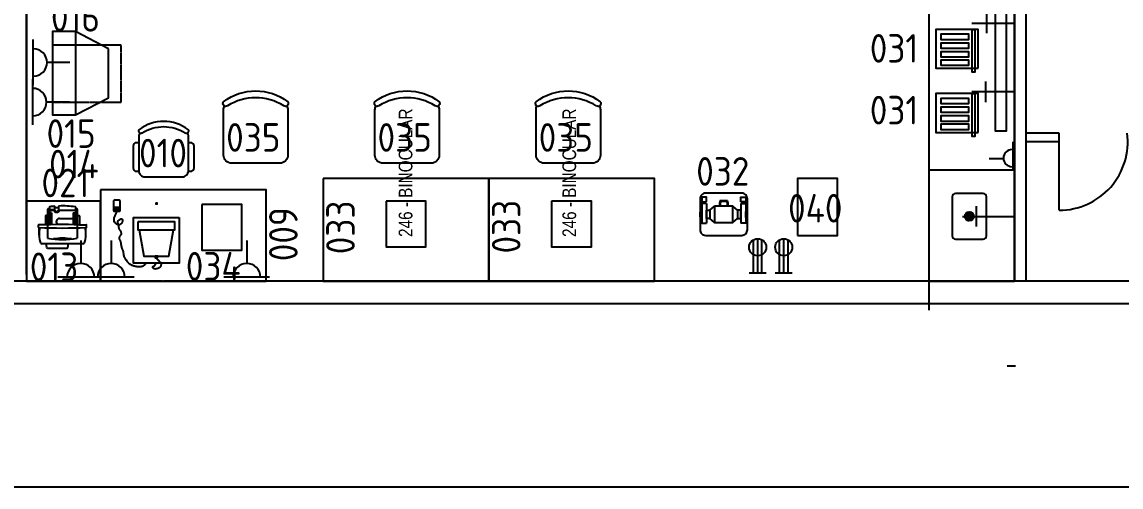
# Model space of a CAD drawing. Header units: millimetres. Extents: x 18768 to 1484868, y -11027 to 520152.
# Drawn here: x 209015 to 218641, y 256378 to 260451 of the extents above; entities that cross this region are included whole.
import ezdxf
from ezdxf.enums import TextEntityAlignment as Align

# ---------------------------------------------------------------- set-up
doc = ezdxf.new("R2010")
doc.units = ezdxf.units.MM
doc.linetypes.add('DIVIDE', pattern=[2.15, 1.5, -0.2, 0.05, -0.15, 0.05, -0.2])
for name, color, linetype in [('018', 4, 'Continuous'), ('1-PAREDES', 7, 'Continuous'), ('L018-SIMBOLO1', 3, 'Continuous'), ('L025-CONTORNO', 7, 'Continuous'), ('L025-IMAGIN', 1, 'DIVIDE'), ('L025-IMPLANTAÇÃO', 1, 'Continuous'), ('L025-TEXTO', 7, 'Continuous'), ('L035-ARRANJO-ADQUIRIR', 102, 'Continuous'), ('L035-ARRANJO-EXISTENTE', 180, 'Continuous'), ('L035-TEXTO', 40, 'Continuous'), ('PAREDES', 7, 'Continuous')]:
    doc.layers.add(name, color=color, linetype=linetype)
doc.layers.add('L035-DEMOLIÇÃO', color=40, linetype='Continuous', plot=False)
doc.styles.add('ISO-CP--18', font='isocp.shx', dxfattribs={"width": 0.75, "height": 180})
doc.styles.add('ISO-CP--25', font='isocp.shx', dxfattribs={"height": 250})
doc.styles.add('ISO-CP--250', font='isocp.shx', dxfattribs={"height": 250})
doc.styles.get("Standard").update_dxf_attribs({"font": 'arial.ttf'})

# ---------------------------------------------------------------- blocks, each defined once
blk = doc.blocks.new('BL_SENAI_id9300044259')
at = {"layer": 'L035-ARRANJO-ADQUIRIR', "color": 0, "linetype": 'ByBlock', "lineweight": -2}
for points in [[(-54.6, 0), (-54.6, 0), (-54.6, -340), (-54.6, -340), (315.4, -340), (315.4, -340), (315.4, 0), (315.4, 0)], [(-30, -337.5), (-30, -337.5), (0, -337.5), (0, -337.5), (0, 32.5), (0, 32.5), (-30, 32.5), (-30, 32.5)], [(26.7, -71.2), (26.7, -71.2), (271.7, -71.2), (271.7, -71.2), (271.7, -26.2), (271.7, -26.2), (26.7, -26.2), (26.7, -26.2)], [(26.7, -144.9), (26.7, -144.9), (271.7, -144.9), (271.7, -144.9), (271.7, -99.9), (271.7, -99.9), (26.7, -99.9), (26.7, -99.9)], [(26.7, -221.3), (26.7, -221.3), (271.7, -221.3), (271.7, -221.3), (271.7, -176.3), (271.7, -176.3), (26.7, -176.3), (26.7, -176.3)], [(26.7, -297.8), (26.7, -297.8), (271.7, -297.8), (271.7, -297.8), (271.7, -252.8), (271.7, -252.8), (26.7, -252.8), (26.7, -252.8)]]:
    blk.add_lwpolyline(points, close=True, dxfattribs=at)
at = {"layer": 'L025-TEXTO', "style": 'ISO-CP--25'}
blk.add_attdef('rmp_mt_codmaterial', (15, 15), '', height=40, dxfattribs=at)
at = {"layer": 'L025-TEXTO', "style": 'ISO-CP--25', "flags": 1}
for tag in ['rmp_mt_nomeunid', 'rmp_mt_potencia', 'rmp_mt_cod']:
    blk.add_attdef(tag, (15, 15), '', height=40, dxfattribs=at)
blk = doc.blocks.new('BL_SENAI_id9320220790')
at = {"layer": 'L025-CONTORNO', "color": 0}
blk.add_lwpolyline([(0, 0), (0, 700), (-650, 700), (-650, 0)], close=True, dxfattribs=at)
at = {"layer": 'L025-TEXTO', "style": 'ISO-CP--18'}
blk.add_attdef('rmp_mt_codmaterial', (15, 15), '', height=40, dxfattribs=at)
at = {"layer": 'L025-TEXTO', "style": 'ISO-CP--18', "flags": 1}
for tag in ['rmp_mt_nomeunid', 'rmp_mt_potencia', 'rmp_mt_cod']:
    blk.add_attdef(tag, (15, 15), '', height=40, dxfattribs=at)
blk = doc.blocks.new('BL_SENAI_id9370720080')
at = {"layer": 'L035-ARRANJO-EXISTENTE', "color": 0}
for p, q in [((-169, 28.1), (-169, 386.7)), ((-92, 412.8), (-24.5, 412.8)), ((-21.4, 417.8), (-3, 417.8)), ((0, 357.4), (0, 414.8)), ((-209, 167.4), (-209, 337.4)), ((136.1, 337.4), (-119, 337.4)), ((76.1, 357.4), (-1.5, 357.4)), ((154, 322.4), (-0.5, 322.4)), ((104.1, 317.4), (-0.3, 317.4)), ((104.1, 304.9), (0, 304.9)), ((104.1, 302.4), (0, 302.4)), ((79.1, 337.4), (79.1, 354.4)), ((104.1, 302.4), (104.1, 322.4)), ((124.1, 285.2), (124.1, 322.4)), ((131.6, 285.2), (131.6, 322.4)), ((139.1, 322.4), (139.1, 334.4)), ((54.5, 232.4), (54.5, 112.4)), ((124.1, 92.4), (124.1, 240.5)), ((124.1, 240.5), (160.6, 240.5)), ((126, 274.8), (158.3, 274.8)), ((104.1, 97.4), (-0.3, 97.4)), ((104.1, 112.4), (0, 112.4)), ((104.1, 109.9), (0, 109.9)), ((104.1, 112.4), (104.1, 92.4)), ((136.1, 77.4), (-119, 77.4)), ((-92, 2), (-24.5, 2)), ((76.1, 57.4), (-1.5, 57.4)), ((154, 92.4), (-0.5, 92.4)), ((0, 57.4), (0, 0)), ((79.1, 77.4), (79.1, 60.4)), ((139.1, 80.4), (139.1, 92.4)), ((-21.4, -3), (-3, -3))]:
    blk.add_line(p, q, dxfattribs=at)
for centre, radius, start, end in [((-154, 386.7), 15, 107.75711, 180), ((-81.8, 161.1), 251.8, 76.90632, 107.75711), ((4596, 207.4), 4625, 177.42837, 182.57163), ((-21.4, 414.8), 3, 90, 177.42837), ((-6.7, 414.8), 3, 2.57163, 90), ((-4624, 207.4), 4625, 357.42837, 2.57163), ((-3, 414.8), 3, 0, 90), ((721, 207.4), 850, 171.20259, 188.79741), ((76.1, 354.4), 3, 0, 90), ((136.1, 334.4), 3, 0, 90), ((154, 319.4), 3, 7.29189, 90), ((-721.3, 207.4), 885.4, 4.57592, 7.29189), ((-636, 207.4), 517, 351.09854, 8.90146), ((24.5, 232.4), 30, 0, 142.34289), ((137.5, 257.4), 28.3, 123.36701, 236.63299), ((137.5, 257.4), 20.8, 123.36701, 227.81452), ((119.1, 285.2), 5, 303.36701, 0), ((119.1, 229.5), 5, 0, 56.63299), ((122.1, 240.5), 2, 0, 47.81452), ((119.1, 285.2), 12.5, 303.36701, 0), ((-721.3, 207.4), 870.4, 2.17811, 4.44105), ((-721.3, 207.4), 885.4, 352.70811, 1.95356), ((158.3, 277.8), 3, 270, 4.57592), ((160.6, 237.5), 3, 1.95356, 90), ((-154, 28.1), 15, 180, 252.24289), ((-81.8, 253.6), 251.8, 252.24289, 283.09368), ((-3, 0), 3, 270, 0), ((76.1, 60.4), 3, 270, 0), ((136.1, 80.4), 3, 270, 0), ((154, 95.4), 3, 270, 352.70811), ((-21.4, 0), 3, 182.57163, 270), ((-6.7, 0), 3, 270, 357.42837)]:
    blk.add_arc(centre, radius, start, end, dxfattribs=at)
at = {"layer": 'L035-ARRANJO-EXISTENTE', "color": 0, "extrusion": (0, 0, -1)}
blk.add_ellipse((-169, 337.4), major_axis=(40, 0), ratio=0.25, start_param=3.141593, end_param=4.712389, dxfattribs=at)
at = {"layer": 'L035-ARRANJO-EXISTENTE', "color": 0}
blk.add_ellipse((-169, 167.4), major_axis=(40, 0), ratio=0.25, start_param=3.141593, end_param=4.712389, dxfattribs=at)
at = {"layer": 'L025-TEXTO', "style": 'ISO-CP--18'}
blk.add_attdef('rmp_mt_codmaterial', (15, 15), '', height=40, dxfattribs=at)
at = {"layer": 'L025-TEXTO', "style": 'ISO-CP--18', "flags": 1}
for tag in ['rmp_mt_nomeunid', 'rmp_mt_potencia', 'rmp_mt_cod']:
    blk.add_attdef(tag, (15, 15), '', height=40, dxfattribs=at)
blk = doc.blocks.new('BL_SENAI_id9320220810')
at = {"layer": 'L025-CONTORNO', "color": 0}
blk.add_lwpolyline([(-688.2, 238.2), (111.8, 238.2), (111.8, 1688.2), (-688.2, 1688.2)], close=True, dxfattribs=at)
at = {"layer": 'L025-TEXTO', "style": 'ISO-CP--25'}
blk.add_attdef('rmp_mt_codmaterial', (15, 15), '', height=40, dxfattribs=at)
at = {"layer": 'L025-TEXTO', "style": 'ISO-CP--25', "flags": 1}
for tag in ['rmp_mt_nomeunid', 'rmp_mt_potencia', 'rmp_mt_cod']:
    blk.add_attdef(tag, (15, 15), '', height=40, dxfattribs=at)
blk = doc.blocks.new('BL_SENAI_id9320211380')
at = {"layer": 'L035-ARRANJO-ADQUIRIR', "color": 0}
for points in [[(-37.9, 198.8), (-57.9, 198.8, 0.414214), (-87.9, 168.8), (-87.9, -21.2, 0.414214), (-57.9, -51.2), (-37.9, -51.2)], [(388.2, -136.6, 0.129448), (395.3, -109.9), (395.3, 194.7, 0.414214), (341.2, 248.8), (16.1, 248.8, 0.414214), (-37.9, 194.7), (-37.9, -111.6, 0.120944), (-31.8, -136.6)], [(395.3, -51.2), (415.3, -51.2, 0.414214), (445.3, -21.2), (445.3, 168.8, 0.414214), (415.3, 198.8), (395.1, 198.8)], [(367.9, -137.1, -0.290756), (-11.6, -137.1, 0.829608), (-37.9, -165.6, 0.333333), (394.5, -165.6, 0.829608), (368.2, -137.1)]]:
    blk.add_lwpolyline(points, format="xyb", dxfattribs=at)
at = {"layer": 'L025-TEXTO', "style": 'ISO-CP--25'}
blk.add_attdef('rmp_mt_codmaterial', (15, 15), '', height=40, dxfattribs=at)
at = {"layer": 'L025-TEXTO', "style": 'ISO-CP--25', "flags": 1}
for tag in ['rmp_mt_nomeunid', 'rmp_mt_potencia', 'rmp_mt_cod']:
    blk.add_attdef(tag, (15, 15), '', height=40, dxfattribs=at)
blk = doc.blocks.new('BL_SENAI_id9370710520')
at = {"layer": 'L035-ARRANJO-ADQUIRIR', "color": 0}
for p, q in [((180.8, 173.5), (180.8, 197.7)), ((499.2, 246.6), (499.2, 164)), ((499.2, 220.5), (556.8, 220.5)), ((499.2, 219.5), (556.8, 219.5)), ((502.4, 246.7), (502.4, 224.1)), ((518.6, 246.7), (502.4, 246.7)), ((502.4, 224.1), (518.6, 224.1)), ((550.1, 253.3), (505.9, 253.3)), ((518.6, 224.1), (518.6, 246.7)), ((520.3, 246.7), (520.3, 224.1)), ((536.5, 246.7), (520.3, 246.7)), ((520.3, 224.1), (536.5, 224.1)), ((536.5, 224.1), (536.5, 246.7)), ((538, 246.7), (538, 224.1)), ((554.2, 246.7), (538, 246.7)), ((538, 224.1), (554.2, 224.1)), ((554.2, 224.1), (554.2, 246.7)), ((556.8, 164), (556.8, 246.6)), ((192.9, 185.6), (168.7, 185.6)), ((505.9, 157.3), (550.1, 157.3))]:
    blk.add_line(p, q, dxfattribs=at)
for points in [[(-19.2, 307.9), (-19.2, 707.9), (380.8, 707.9), (380.8, 307.9)], [(169.9, 645.4), (191.6, 645.3), (191.6, 659.9), (170, 660)], [(343.3, 345.4), (343.3, 415.4), (18.3, 415.4), (18.3, 345.4)]]:
    blk.add_lwpolyline(points, close=True, dxfattribs=at)
for points in [[(180.8, 660), (179.5, 665.1), (177.7, 669.1), (175.4, 672.3), (172.9, 674.7), (170.2, 676.6), (167.7, 678.1), (165.4, 679.4), (163.4, 680.6), (162, 682), (161, 683.4), (160.3, 684.8), (159.8, 686.3), (159.5, 687.7), (159.1, 689.1), (158.6, 690.3), (157.9, 691.4), (156.9, 692.4), (155.6, 693.3), (154.1, 694.2), (152.4, 695.1), (150.7, 696.1), (148.9, 697.4), (147.2, 699), (145.7, 700.9), (144.3, 703.3), (143.1, 706.1), (142.1, 709.1), (141.3, 712.3), (140.8, 715.7), (140.5, 719.2), (140.5, 722.6), (140.8, 725.9), (141.4, 729), (142.2, 732), (143.3, 734.7), (144.7, 737.3), (146.2, 739.7), (147.9, 741.9), (149.8, 743.9), (151.9, 745.7), (154, 747.3), (156.3, 748.8), (158.7, 750.1), (161, 751.2), (163.4, 752.2), (165.7, 753.1), (168, 754), (170.2, 754.7), (172.3, 755.4), (174.3, 756), (176.2, 756.6), (178, 757.1), (179.7, 757.6), (181.4, 758), (183.1, 758.3), (184.7, 758.6), (186.4, 758.9), (188, 759), (189.7, 759.1), (191.3, 759.1), (193, 759), (194.7, 758.8), (196.4, 758.5), (198.1, 758), (199.8, 757.3), (201.5, 756.6), (203.2, 755.7), (204.8, 754.7), (206.4, 753.7), (207.9, 752.5), (209.2, 751.4), (210.4, 750.1), (211.5, 748.9), (212.4, 747.7), (213.1, 746.4), (213.6, 745.2), (213.9, 744), (214, 742.8), (213.9, 741.6), (213.6, 740.5), (213.1, 739.5), (212.4, 738.4), (211.4, 737.5), (210.4, 736.5), (209.2, 735.6), (207.9, 734.8), (206.5, 734), (205, 733.2), (203.5, 732.5), (202, 731.7), (200.6, 731), (199.1, 730.2), (197.7, 729.3), (196.4, 728.3), (195.2, 727.1), (194.1, 725.8), (193.2, 724.4), (192.3, 722.7), (191.3, 720.8), (190.1, 718.7), (188.5, 716.4), (186.5, 713.8), (184, 710.9), (180.8, 707.9)], [(276, 708.3), (279.8, 717), (284.4, 724), (289.7, 729.4), (295.6, 733.5), (301.8, 736.4), (308.2, 738.4), (314.7, 739.6), (321.2, 740.3), (327.5, 740.6), (333.6, 740.6), (339.6, 740.4), (345.4, 739.9), (351.1, 739.2), (356.8, 738.2), (362.4, 737.2), (368, 735.9), (373.5, 734.6), (379.1, 733.1), (384.5, 731.4), (389.9, 729.6), (395.1, 727.5), (400.2, 725.2), (405.1, 722.6), (409.8, 719.6), (414.2, 716.4), (418.5, 712.8), (422.5, 708.9), (426.4, 704.7), (430.1, 700.4), (433.8, 695.7), (437.4, 690.9), (440.9, 685.9), (444.5, 680.8), (447.9, 675.5), (451.3, 670.2), (454.4, 664.8), (457.3, 659.5), (459.9, 654.1), (462.1, 648.8), (463.9, 643.6), (465.3, 638.5), (466.2, 633.6), (466.9, 628.7), (467.4, 623.9), (467.9, 619.1), (468.5, 614.4), (469.2, 609.7), (470.3, 604.9), (471.7, 600.1), (473.4, 595.3), (475.3, 590.4), (477.4, 585.5), (479.4, 580.5), (481.4, 575.4), (483.3, 570.3), (484.8, 565), (486.1, 559.7), (487.1, 554.3), (487.9, 549), (488.6, 543.6), (489.2, 538.4), (490, 533.3), (490.8, 528.4), (492, 523.7), (493.4, 519.3), (495, 515.2), (496.7, 511.2), (498.5, 507.5), (500.2, 503.8), (501.7, 500.3), (503, 496.9), (503.9, 493.6), (504.3, 490.2), (504.3, 486.9), (504, 483.7), (503.2, 480.5), (502.2, 477.4), (500.9, 474.4), (499.4, 471.5), (497.7, 468.7), (495.9, 466.1), (493.9, 463.6), (492.1, 461.1), (490.3, 458.7), (488.8, 456.2), (487.6, 453.6), (486.7, 450.8), (486.4, 447.9), (486.6, 444.7), (487.3, 441.4), (488.4, 437.9), (489.8, 434.3), (491.6, 430.7), (493.5, 427.2), (495.5, 423.8), (497.5, 420.5), (499.5, 417.4), (501.3, 414.5), (503.1, 411.9), (504.7, 409.6), (506.1, 407.7), (507.3, 406), (508.2, 404.8), (508.8, 404), (509.1, 403.6), (509.1, 403.5), (509, 403.4), (508.7, 403.3), (508.5, 402.9), (508.3, 402.1), (508.2, 400.7), (508.4, 398.4), (508.8, 395.3), (509.5, 391.4), (510.4, 386.9), (511.4, 381.9), (512.6, 376.8), (513.8, 371.5), (515, 366.5), (516.1, 361.7), (517.2, 357.4), (518.1, 353.5), (518.7, 350), (519, 346.8), (518.9, 343.8), (518.3, 341), (517.1, 338.2), (515.3, 335.5), (512.8, 332.7), (509.7, 330), (506.2, 327.4), (502.5, 325), (498.6, 323), (494.7, 321.4), (491.1, 320.3), (487.7, 319.8), (484.8, 320), (482.4, 320.8), (480.4, 322.2), (478.9, 324), (477.7, 326.2), (477, 328.8), (476.6, 331.6), (476.6, 334.5), (476.9, 337.5), (477.5, 340.6), (478.5, 343.7), (479.7, 346.8), (481.2, 350), (483, 353.1), (485.1, 356.2), (487.3, 359.3), (489.8, 362.3), (492.6, 365.2), (495.6, 367.7), (498.8, 369.9), (502.4, 371.6), (506.2, 372.6), (510.4, 372.9), (514.9, 372.4), (519.8, 371), (524.8, 368.7), (529.8, 365.7), (534.7, 361.9), (539.3, 357.6), (543.4, 352.8), (546.9, 347.6), (549.5, 342.1), (551.2, 336.3), (551.9, 330.4), (551.9, 324.3), (551.3, 318.2), (550, 312.2), (548.2, 306.1), (546.1, 300.2), (543.6, 294.5), (540.9, 289), (538.2, 283.6), (535.6, 278.3), (533.1, 273), (531, 267.7), (529.3, 262.1), (528.2, 256.4), (528, 253.3)], [(330.8, 415.4), (290.8, 645.4), (70.8, 645.4), (30.8, 415.4)]]:
    blk.add_lwpolyline(points, dxfattribs=at)
for centre, start, end in [((505.9, 246.6), 90, 180), ((550.1, 246.6), 0, 90), ((505.9, 164), 180, 270), ((550.1, 164), 270, 0)]:
    blk.add_arc(centre, 6.72, start, end, dxfattribs=at)
at = {"layer": 'L025-TEXTO', "style": 'ISO-CP--25'}
blk.add_attdef('rmp_mt_codmaterial', (15, 15), '', height=40, dxfattribs=at)
at = {"layer": 'L025-TEXTO', "style": 'ISO-CP--25', "flags": 1}
for tag in ['rmp_mt_nomeunid', 'rmp_mt_potencia', 'rmp_mt_cod']:
    blk.add_attdef(tag, (15, 15), '', height=40, dxfattribs=at)
blk = doc.blocks.new('BL_SENAI_id9350514010')
at = {"layer": 'L035-ARRANJO-ADQUIRIR', "color": 0, "linetype": 'ByBlock', "lineweight": -2}
blk.add_lwpolyline([(199.1, 512.7), (199.1, 112.7), (549.1, 112.7), (549.1, 512.7)], close=True, dxfattribs=at)
at = {"layer": 'L035-ARRANJO-ADQUIRIR', "color": 0, "linetype": 'ByBlock', "lineweight": -2, "rotation": 180}
blk.add_blockref('BL_SENAI_id9370710520', (-19.2, 707.9), dxfattribs=at)
at = {"layer": 'L025-TEXTO', "style": 'ISO-CP--25'}
blk.add_attdef('rmp_mt_codmaterial', (15, 15), '', height=40, dxfattribs=at)
at = {"layer": 'L025-TEXTO', "style": 'ISO-CP--25', "flags": 1}
for tag in ['rmp_mt_nomeunid', 'rmp_mt_potencia', 'rmp_mt_cod']:
    blk.add_attdef(tag, (15, 15), '', height=40, dxfattribs=at)
blk = doc.blocks.new('BL_SENAI_id9320240560')
at = {"layer": 'L035-ARRANJO-ADQUIRIR', "color": 0}
blk.add_lwpolyline([(-82.3, -589.9), (817.7, -589.9), (817.7, 860.1), (-82.3, 860.1)], close=True, dxfattribs=at)
at = {"layer": 'L025-TEXTO', "style": 'ISO-CP--250'}
blk.add_attdef('rmp_mt_codmaterial', (15, 15), '', height=40, dxfattribs=at)
at = {"layer": 'L025-TEXTO', "style": 'ISO-CP--250', "flags": 1}
for tag in ['rmp_mt_nomeunid', 'rmp_mt_potencia', 'rmp_mt_cod']:
    blk.add_attdef(tag, (15, 15), '', height=40, dxfattribs=at)
blk = doc.blocks.new('BL_SENAI_id9330313130')
at = {"layer": 'L035-ARRANJO-EXISTENTE', "color": 0}
for p, q in [((81.7, 581.5), (87.6, 585.8)), ((133.6, 581.5), (81.7, 581.5)), ((81.7, 572.3), (81.7, 581)), ((127.6, 585.8), (87.6, 585.8)), ((133.6, 581.5), (127.6, 585.8)), ((133.6, 572.3), (133.6, 581.5)), ((-2.2, 568.9), (-2.2, 530.6)), ((13, 568.9), (-2.2, 568.9)), ((13, 530.6), (13, 572.3)), ((13, 530.6), (184.3, 530.6)), ((71, 502.1), (35.4, 460.4)), ((133.6, 572.3), (81.7, 572.3)), ((178.5, 460.4), (144.2, 502.1)), ((184.3, 572.3), (184.3, 530.6)), ((-9.9, 413.3), (35.4, 419.3)), ((-9.9, 413.3), (-9.9, 346.3)), ((-3.9, 408.1), (35.4, 413.2)), ((-3.9, 408.1), (-3.9, 351.6)), ((-9.9, 346.3), (35.4, 340.4)), ((-3.9, 351.6), (35.4, 346.4)), ((71, 257.5), (35.4, 299.3)), ((178.5, 299.3), (144.2, 257.5)), ((-2.2, 190.8), (-2.2, 229.1)), ((13, 229.1), (184.3, 229.1)), ((13, 229.1), (13, 187.3)), ((184.3, 187.3), (184.3, 229.1)), ((13, 190.8), (-2.2, 190.8)), ((133.6, 187.3), (81.7, 187.3)), ((81.7, 187.3), (81.7, 178.6)), ((133.6, 178.2), (81.7, 178.2)), ((81.7, 178.2), (87.6, 173.8)), ((127.6, 173.8), (87.6, 173.8)), ((133.6, 178.2), (127.6, 173.8)), ((133.6, 187.3), (133.6, 178.2))]:
    blk.add_line(p, q, dxfattribs=at)
blk.add_lwpolyline([(241.9, 587.3), (-28.1, 587.3, 0.414214), (-78.1, 537.3), (-78.1, 222.3, 0.414214), (-28.1, 172.3), (241.9, 172.3, 0.414214), (291.9, 222.3), (291.9, 537.3, 0.414214)], format="xyb", close=True, dxfattribs=at)
for points in [[(-2.2, 530.6), (-42.4, 530.6), (-42.4, 572.3), (184.3, 572.3), (184.3, 568.9)], [(-2.2, 229.1), (-42.4, 229.1), (-42.4, 187.3), (184.3, 187.3), (184.3, 190.8)]]:
    blk.add_lwpolyline(points, dxfattribs=at)
for points in [[(144.2, 502.1), (144.2, 530.6), (71, 530.6), (71, 502.1)], [(35.4, 299.3), (178.5, 299.3), (178.5, 460.4), (35.4, 460.4)], [(144.2, 257.5), (144.2, 229.1), (71, 229.1), (71, 257.5)]]:
    blk.add_lwpolyline(points, close=True, dxfattribs=at)
at = {"layer": 'L025-TEXTO', "style": 'ISO-CP--25'}
blk.add_attdef('rmp_mt_codmaterial', (15, 15), '', height=40, dxfattribs=at)
at = {"layer": 'L025-TEXTO', "style": 'ISO-CP--25', "flags": 1}
for tag in ['rmp_mt_nomeunid', 'rmp_mt_potencia', 'rmp_mt_cod']:
    blk.add_attdef(tag, (15, 15), '', height=40, dxfattribs=at)
blk = doc.blocks.new('BL_SENAI_id9320210960')
at = {"layer": 'L035-ARRANJO-ADQUIRIR', "color": 0}
for points in [[(282.1, 290.4, 0.290756), (-211.2, 290.4, -0.829608), (-245.4, 327.6, -0.333333), (316.7, 327.6, -0.829608), (282.5, 290.4)], [(308.6, 289.7, -0.129448), (317.7, 255.1), (317.7, -140.9, -0.414214), (247.5, -211.2), (-175.1, -211.2, -0.414214), (-245.4, -140.9), (-245.4, 257.3, -0.120944), (-237.4, 289.8)]]:
    blk.add_lwpolyline(points, format="xyb", dxfattribs=at)
at = {"layer": 'L025-TEXTO', "style": 'ISO-CP--25'}
blk.add_attdef('rmp_mt_codmaterial', (15, 15), '', height=40, dxfattribs=at)
at = {"layer": 'L025-TEXTO', "style": 'ISO-CP--25', "flags": 1}
for tag in ['rmp_mt_nomeunid', 'rmp_mt_potencia', 'rmp_mt_cod']:
    blk.add_attdef(tag, (15, 15), '', height=40, dxfattribs=at)
blk = doc.blocks.new('BL_SENAI_id9320130030')
at = {"layer": 'L025-IMAGIN', "color": 0}
blk.add_lwpolyline([(266.7, 734.1), (-203.6, 564.4), (0, 0), (470.3, 169.7)], close=True, dxfattribs=at)
at = {"layer": 'L025-TEXTO', "style": 'ISO-CP--25'}
blk.add_attdef('rmp_mt_codmaterial', (15, 15), '', height=40, dxfattribs=at)
at = {"layer": 'L025-TEXTO', "style": 'ISO-CP--25', "flags": 1}
for tag in ['rmp_mt_nomeunid', 'rmp_mt_potencia', 'rmp_mt_cod']:
    blk.add_attdef(tag, (15, 15), '', height=40, dxfattribs=at)
blk = doc.blocks.new('BL_SENAI_id9360620050')
at = {"layer": 'L025-IMAGIN', "color": 0}
blk.add_lwpolyline([(456.3, 170.8), (456.2, 670.8), (-143.8, 670.7), (-143.7, 170.7)], close=True, dxfattribs=at)
at = {"layer": 'L025-TEXTO', "style": 'ISO-CP--18'}
blk.add_attdef('rmp_mt_codmaterial', (15, 15), '', height=40, dxfattribs=at)
at = {"layer": 'L025-TEXTO', "style": 'ISO-CP--18', "flags": 1}
for tag in ['rmp_mt_nomeunid', 'rmp_mt_potencia', 'rmp_mt_cod']:
    blk.add_attdef(tag, (15, 15), '', height=40, dxfattribs=at)
blk = doc.blocks.new('BL_SENAI_id9360630070')
at = {"layer": 'L035-ARRANJO-ADQUIRIR', "color": 0}
blk.add_lwpolyline([(214.6, 993.8), (14.6, 993.8), (14.6, 263.8), (214.6, 263.8)], dxfattribs=at)
blk.add_lwpolyline([(504.6, 843.8), (214.6, 993.8), (214.6, 263.8), (504.6, 413.8)], close=True, dxfattribs=at)
at = {"layer": 'L025-TEXTO', "style": 'ISO-CP--25'}
blk.add_attdef('rmp_mt_codmaterial', (15, 15), '', height=40, dxfattribs=at)
at = {"layer": 'L025-TEXTO', "style": 'ISO-CP--25', "flags": 1}
for tag in ['rmp_mt_nomeunid', 'rmp_mt_potencia', 'rmp_mt_cod']:
    blk.add_attdef(tag, (15, 15), '', height=40, dxfattribs=at)
blk = doc.blocks.new('BL_SENAI_id9330391970')
at = {"layer": 'L035-ARRANJO-ADQUIRIR', "color": 0, "linetype": 'ByBlock', "lineweight": -2}
blk.add_lwpolyline([(0, 0), (350, 0), (350, 500), (0, 500)], close=True, dxfattribs=at)
at = {"layer": 'L025-TEXTO', "linetype": 'ByBlock', "lineweight": -2, "style": 'ISO-CP--25'}
blk.add_attdef('rmp_mt_codmaterial', (15, 15), '', height=40, dxfattribs=at)
at = {"layer": 'L025-TEXTO', "linetype": 'ByBlock', "lineweight": -2, "style": 'ISO-CP--25', "flags": 1}
for tag in ['rmp_mt_nomeunid', 'rmp_mt_potencia', 'rmp_mt_cod']:
    blk.add_attdef(tag, (15, 15), '', height=40, dxfattribs=at)

msp = doc.modelspace()

# ---------------------------------------------------------------- hatches: boundary and pattern name
at = {"layer": 'L025-IMPLANTAÇÃO', "linetype": 'Continuous'}
h = msp.add_hatch(dxfattribs=at)
h.set_pattern_fill('ANSI31', color=256, scale=16, angle=630, style=0)
h.set_pattern_definition([(315, (140825.15, 344450.8086), (1.414213562, 1.414213562), [])])
h.paths.add_polyline_path([(217351.727, 258747.844, 0.41421356), (217311.727, 258787.844, 0.41421356), (217271.727, 258747.844)])
h.paths.add_polyline_path([(217311.727, 258707.844, 0.41421356), (217351.727, 258747.844), (217271.727, 258747.844, 0.41421356)])

# ---------------------------------------------------------------- linework, layer by layer
at = {"layer": '018'}
for p, q in [((217693.34, 259399.802), (217693.34, 259149.802)), ((217486.37, 259255.352), (217611.37, 259255.352))]:
    msp.add_line(p, q, dxfattribs=at)
msp.add_arc((217686.37, 259258.553), 75, 90, 270, dxfattribs=at)
at = {"layer": '1-PAREDES'}
for p, q in [((209053.692, 258238.498), (209053.692, 265681.257)), ((209053.692, 265681.257), (209053.692, 258181.257))]:
    msp.add_line(p, q, dxfattribs=at)
at = {"layer": 'DEFPOINTS'}
for p, q in [((218100.369, 259477.196), (217806.413, 259477.196)), ((218100.369, 259402.196), (217806.413, 259402.196)), ((209053.692, 258181.257), (210253.692, 258181.257)), ((209053.692, 258181.257), (210253.692, 258181.257))]:
    msp.add_line(p, q, dxfattribs=at)
at = {"layer": 'L018-SIMBOLO1'}
for p, q in [((215459.101, 258252.917), (215459.101, 258552.917)), ((215687.014, 258252.917), (215687.014, 258552.917)), ((215421.601, 258252.917), (215421.601, 258542.869)), ((215496.601, 258252.917), (215496.601, 258542.869)), ((215649.514, 258252.917), (215649.514, 258542.869)), ((215724.514, 258252.917), (215724.514, 258542.869)), ((215384.101, 258252.917), (215534.101, 258252.917)), ((215612.014, 258252.917), (215762.014, 258252.917))]:
    msp.add_line(p, q, dxfattribs=at)
for centre in [(215459.101, 258477.917), (215687.014, 258477.917)]:
    msp.add_circle(centre, 75, dxfattribs=at)
at = {"layer": 'L025-CONTORNO', "linetype": 'ByBlock', "lineweight": -2}
msp.add_line((216957.413, 258181.257), (216957.413, 257925.371), dxfattribs=at)
at = {"layer": 'L025-IMPLANTAÇÃO', "linetype": 'Continuous'}
for p, q in [((216957.413, 265681.257), (216957.413, 258181.257)), ((217707.413, 258181.257), (217707.413, 265681.257)), ((217461.538, 260532.443), (217461.538, 260352.443)), ((217335.177, 260441.775), (217695.177, 260441.775)), ((217455.177, 259929.367), (217455.177, 259749.367)), ((217335.177, 259841.775), (217695.177, 259841.775)), ((216957.413, 259157.301), (217707.413, 259157.301)), ((217372.413, 258838.247), (217372.413, 258658.247)), ((217252.413, 258748.247), (217707.413, 258748.247))]:
    msp.add_line(p, q, dxfattribs=at)
for points in [[(217539.372, 265072.301), (217539.372, 259497.301), (217639.372, 259497.301), (217639.372, 265072.301)], [(217707.413, 258181.257), (216957.413, 258181.257), (216957.413, 258181.257), (217707.413, 258181.257)]]:
    msp.add_lwpolyline(points, close=True, dxfattribs=at)
msp.add_lwpolyline([(217162.413, 258918.247), (217162.413, 258578.247, 0.41421356), (217192.413, 258548.247), (217432.413, 258548.247, 0.41421356), (217462.413, 258578.247), (217462.413, 258918.247, 0.41421356), (217432.413, 258948.247), (217192.413, 258948.247, 0.41421356)], format="xyb", close=True, dxfattribs=at)
msp.add_circle((217311.727, 258747.844), 40, dxfattribs=at)
at = {"layer": 'L035-ARRANJO-ADQUIRIR', "color": 100}
for p, q in [((209114.588, 259895.953), (209114.588, 260295.953)), ((209434.588, 260095.953), (209234.588, 260095.953)), ((209110.481, 259549.204), (209110.481, 259949.204)), ((209430.481, 259749.204), (209230.481, 259749.204)), ((209529.534, 258535.792), (209529.534, 258335.792)), ((209796.761, 258535.792), (209796.761, 258335.792)), ((210983.866, 258535.792), (210983.866, 258335.792)), ((209729.534, 258215.792), (209329.534, 258215.792)), ((209996.761, 258215.792), (209596.761, 258215.792)), ((211183.866, 258215.792), (210783.866, 258215.792))]:
    msp.add_line(p, q, dxfattribs=at)
at = {"layer": 'L035-ARRANJO-ADQUIRIR'}
msp.add_line((217718.213, 257436.759), (217643.213, 257436.759), dxfattribs=at)
for points in [[(212203.692, 258881.257), (212203.692, 258481.257), (212553.692, 258481.257), (212553.692, 258881.257)], [(213653.692, 258881.257), (213653.692, 258481.257), (214003.692, 258481.257), (214003.692, 258881.257)]]:
    msp.add_lwpolyline(points, close=True, dxfattribs=at)
at = {"layer": 'L035-ARRANJO-ADQUIRIR', "color": 100}
for centre, start, end in [((209114.588, 260095.953), 270, 90), ((209110.481, 259749.204), 270, 90), ((209529.534, 258215.792), 0, 180), ((209796.761, 258215.792), 0, 180), ((210983.866, 258215.792), 0, 180)]:
    msp.add_arc(centre, 120, start, end, dxfattribs=at)
at = {"layer": 'L035-DEMOLIÇÃO', "linetype": 'ByBlock', "lineweight": -2}
msp.add_lwpolyline([(243039.686, 256377.737), (151141.405, 256377.737), (151141.405, 293906.33), (243039.686, 293906.33)], close=True, dxfattribs=at)
at = {"layer": 'PAREDES'}
for p, q in [((217707.413, 264431.257), (217707.413, 258181.257)), ((217806.413, 264332.257), (217806.413, 258181.257)), ((218100.369, 259477.196), (217900.369, 259477.196)), ((218100.369, 258802.196), (218100.369, 259477.196)), ((218100.369, 259402.196), (217900.369, 259402.196)), ((210246.044, 258181.257), (187312.279, 258181.257)), ((227203.279, 258181.257), (210253.692, 258181.257)), ((210246.044, 257981.257), (187138.279, 257981.257)), ((227203.279, 257981.257), (210246.044, 257981.257))]:
    msp.add_line(p, q, dxfattribs=at)
msp.add_arc((218100.369, 259402.196), 600, 270, 7.1807558, dxfattribs=at)

# ---------------------------------------------------------------- block references
at = {"layer": 'L035-ARRANJO-ADQUIRIR'}
ref = msp.add_blockref('BL_SENAI_id9320130030', (209283.441, 260249.146), dxfattribs=dict(at, rotation=250.1639178416137))
ref.add_attrib('rmp_mt_codmaterial', '016', dxfattribs={"layer": 'L025-TEXTO', "height": 250, "style": 'ISO-CP--25'}).set_placement((209483.441, 260366.51), align=Align.CENTER)
ref = msp.add_blockref('BL_SENAI_id9300044259', (217334.966, 260045.404), dxfattribs=dict(at, rotation=180))
ref.add_attrib('rmp_mt_codmaterial', '031', dxfattribs={"layer": 'L025-TEXTO', "height": 250, "style": 'ISO-CP--25'}).set_placement((216652.963, 260220.215), align=Align.MIDDLE)
ref = msp.add_blockref('BL_SENAI_id9360630070', (209268.867, 259372.663), dxfattribs=at)
ref.add_attrib('rmp_mt_codmaterial', '014', dxfattribs={"layer": 'L025-TEXTO', "height": 250, "style": 'ISO-CP--25'}).set_placement((209469.769, 259081.378), align=Align.CENTER)
ref = msp.add_blockref('BL_SENAI_id9360620050', (209427.149, 259578.396), dxfattribs=at)
ref.add_attrib('rmp_mt_codmaterial', '015', dxfattribs={"layer": 'L025-TEXTO', "height": 250, "style": 'ISO-CP--18'}).set_placement((209445.607, 259348.195), align=Align.CENTER)
ref = msp.add_blockref('BL_SENAI_id9320210960', (211026.241, 259425.26), dxfattribs=at)
ref.add_attrib('rmp_mt_codmaterial', '035', dxfattribs={"layer": 'L025-TEXTO', "height": 250, "style": 'ISO-CP--25'}).set_placement((211041.241, 259440.26), align=Align.MIDDLE)
ref = msp.add_blockref('BL_SENAI_id9320210960', (212352.053, 259425.26), dxfattribs=at)
ref.add_attrib('rmp_mt_codmaterial', '035', dxfattribs={"layer": 'L025-TEXTO', "height": 250, "style": 'ISO-CP--25'}).set_placement((212367.053, 259440.26), align=Align.MIDDLE)
ref = msp.add_blockref('BL_SENAI_id9320210960', (213763.217, 259425.26), dxfattribs=at)
ref.add_attrib('rmp_mt_codmaterial', '035', dxfattribs={"layer": 'L025-TEXTO', "height": 250, "style": 'ISO-CP--25'}).set_placement((213778.217, 259440.26), align=Align.MIDDLE)
ref = msp.add_blockref('BL_SENAI_id9300044259', (217334.966, 259483.237), dxfattribs=dict(at, rotation=180))
ref.add_attrib('rmp_mt_codmaterial', '031', dxfattribs={"layer": 'L025-TEXTO', "height": 250, "style": 'ISO-CP--25'}).set_placement((216652.963, 259679.053), align=Align.MIDDLE)
ref = msp.add_blockref('BL_SENAI_id9320211380', (210434.348, 259341.993), dxfattribs=dict(at, rotation=180))
ref.add_attrib('rmp_mt_codmaterial', '010', dxfattribs={"layer": 'L025-TEXTO', "height": 250, "style": 'ISO-CP--25'}).set_placement((210250.608, 259177.707), align=Align.CENTER)
ref = msp.add_blockref('BL_SENAI_id9330313130', (214781.375, 258873.205), dxfattribs=dict(at, rotation=270))
ref.add_attrib('rmp_mt_codmaterial', '032', dxfattribs={"layer": 'L025-TEXTO', "height": 250, "style": 'ISO-CP--25'}).set_placement((215153.12, 259017.407), align=Align.CENTER)
ref = msp.add_blockref('BL_SENAI_id9320220790', (209703.692, 258181.257), dxfattribs=at)
ref.add_attrib('rmp_mt_codmaterial', '021', dxfattribs={"layer": 'L025-TEXTO', "height": 250, "style": 'ISO-CP--18'}).set_placement((209395.828, 259040.967), align=Align.MIDDLE)
ref = msp.add_blockref('BL_SENAI_id9320240560', (212243.611, 258998.978), dxfattribs=dict(at, rotation=270))
ref.add_attrib('rmp_mt_codmaterial', '033', dxfattribs={"layer": 'L025-TEXTO', "height": 250, "rotation": 90, "style": 'ISO-CP--250'}).set_placement((211804.61, 258651.424), align=Align.MIDDLE)
ref = msp.add_blockref('BL_SENAI_id9320240560', (213693.611, 258998.978), dxfattribs=dict(at, rotation=270))
ref.add_attrib('rmp_mt_codmaterial', '033', dxfattribs={"layer": 'L025-TEXTO', "height": 250, "rotation": 90, "style": 'ISO-CP--250'}).set_placement((213256.018, 258658.016), align=Align.MIDDLE)
at = {"layer": 'L035-ARRANJO-ADQUIRIR', "linetype": 'ByBlock', "lineweight": -2}
ref = msp.add_blockref('BL_SENAI_id9330391970', (215807.413, 258581.257), dxfattribs=at)
ref.add_attrib('rmp_mt_codmaterial', '040', dxfattribs={"layer": 'L025-TEXTO', "linetype": 'ByBlock', "lineweight": -2, "height": 250, "style": 'ISO-CP--25'}).set_placement((215963.15, 258819.613), align=Align.MIDDLE)
at = {"layer": 'L035-ARRANJO-ADQUIRIR'}
ref = msp.add_blockref('BL_SENAI_id9320220810', (209465.525, 258293.082), dxfattribs=dict(at, rotation=270))
ref.add_attrib('rmp_mt_codmaterial', '009', dxfattribs={"layer": 'L025-TEXTO', "height": 250, "rotation": 90, "style": 'ISO-CP--25'}).set_placement((211429.644, 258592.037), align=Align.CENTER)
ref = msp.add_blockref('BL_SENAI_id9370720080', (209577.408, 258675.35), dxfattribs=dict(at, rotation=90))
ref.add_attrib('rmp_mt_codmaterial', '013', dxfattribs={"layer": 'L025-TEXTO', "height": 250, "style": 'ISO-CP--18'}).set_placement((209296.37, 258181.257), align=Align.CENTER)
ref = msp.add_blockref('BL_SENAI_id9350514010', (210392.786, 258338.3), dxfattribs=at)
ref.add_attrib('rmp_mt_codmaterial', '034', dxfattribs={"layer": 'L025-TEXTO', "height": 250, "style": 'ISO-CP--25'}).set_placement((210690.604, 258311.364), align=Align.MIDDLE)

# ---------------------------------------------------------------- texts
at = {"layer": 'L035-TEXTO', "width": 0.8}
for p in [(212434.628, 258567.768), (213868.71, 258567.768)]:
    msp.add_text('246 - BINOCULAR', height=120, rotation=90, dxfattribs=at).set_placement(p)

doc.saveas('drawing.dxf')
